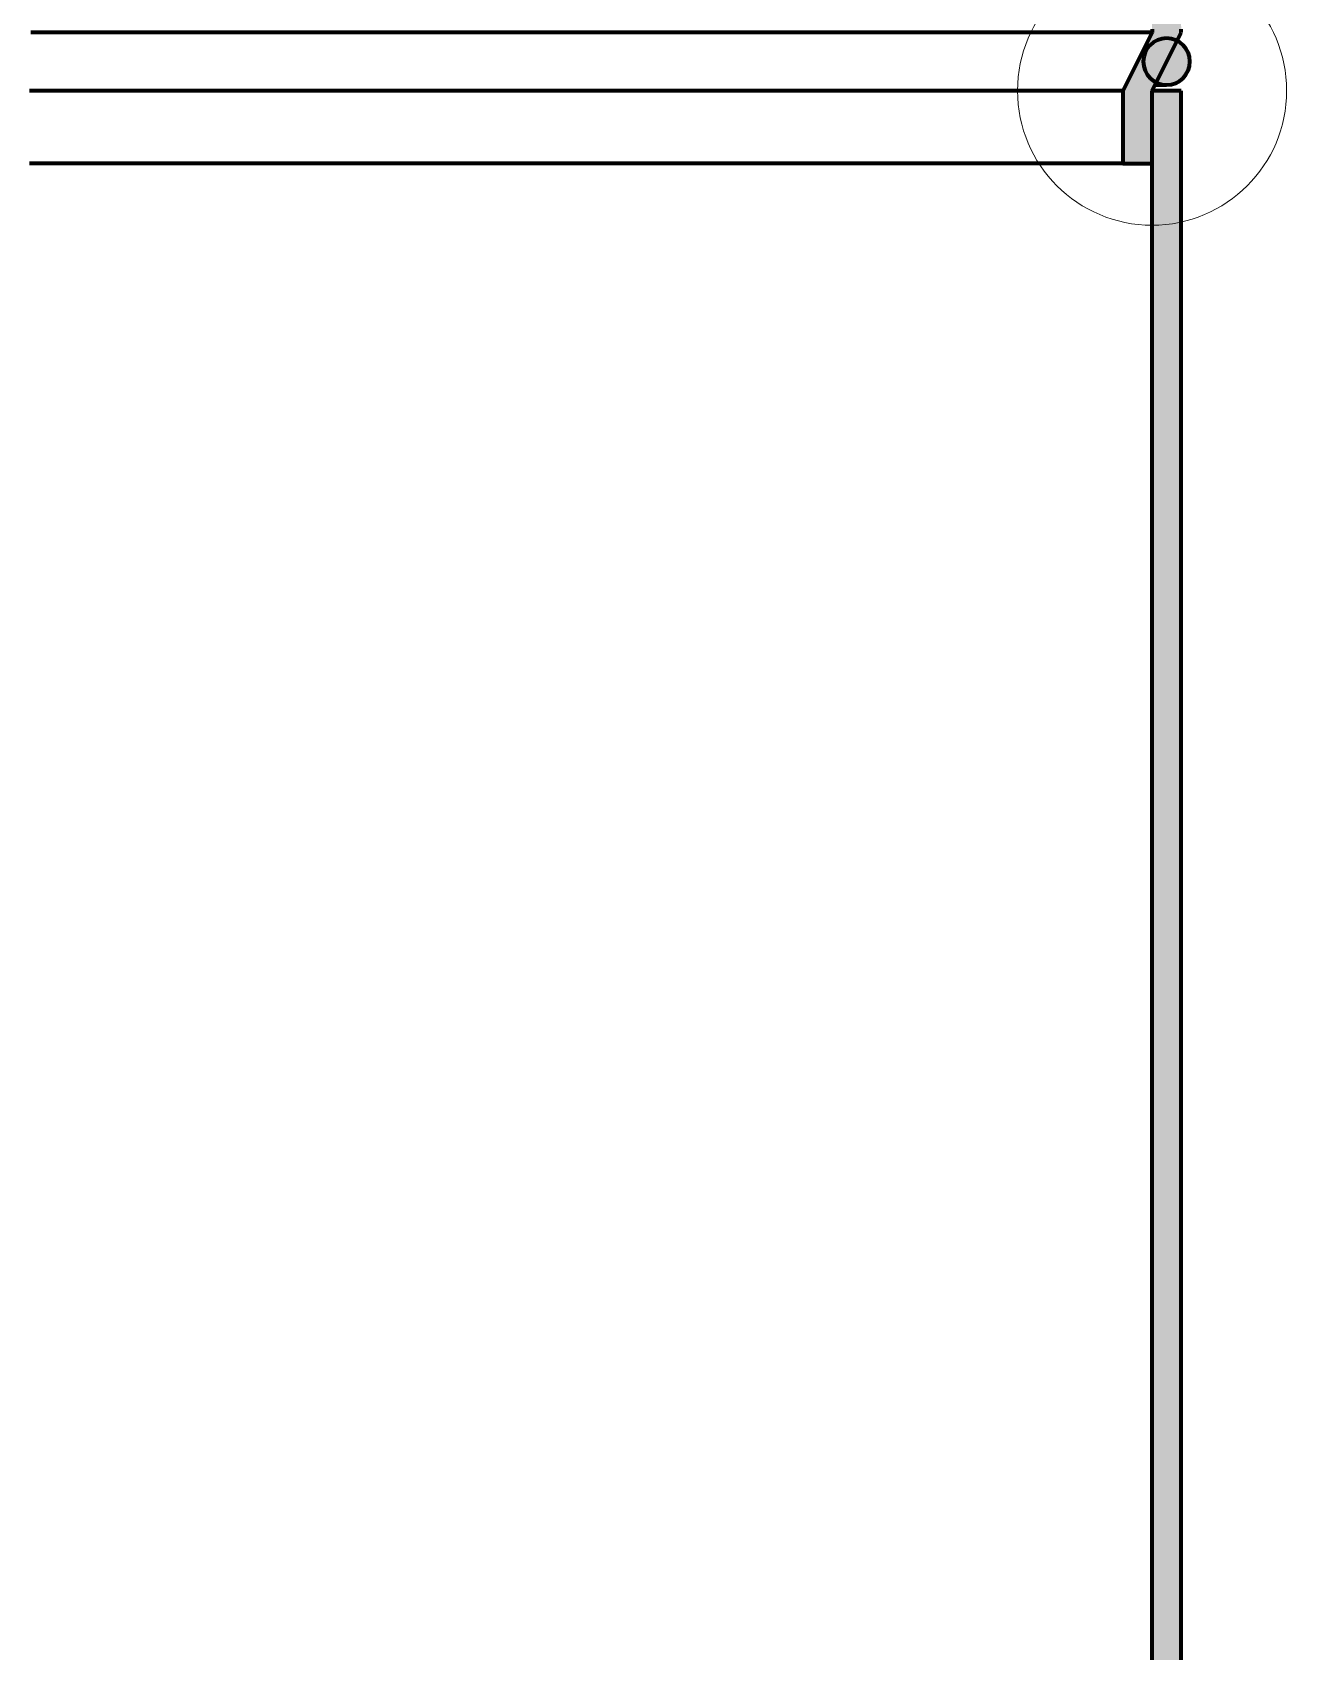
# Model space of a CAD drawing. Header units: millimetres. Extents: x 0 to 1554, y 0 to 420.
# Drawn here: x 243.1 to 283.9, y 280.7 to 333.5 of the extents above; entities that cross this region are included whole.
import ezdxf

# ---------------------------------------------------------------- set-up
doc = ezdxf.new("R2010")
doc.units = ezdxf.units.MM
for name, color, linetype, lineweight in [('01-VISIBLE', 7, 'CONTINUOUS', 70), ('05-RAYADO', 8, 'CONTINUOUS', 18), ('08-FINA', 5, 'CONTINUOUS', 18)]:
    doc.layers.add(name, color=color, linetype=linetype, lineweight=lineweight)

msp = doc.modelspace()

# ---------------------------------------------------------------- hatches: boundary and pattern name
at = {"layer": '05-RAYADO'}
h = msp.add_hatch(color=7, dxfattribs=at)
h.dxf.hatch_style = 1
h.paths.add_polyline_path([(279.55, 331.552), (279.55, 329.177), (278.6, 329.177), (278.6, 331.552), (279.55, 333.452), (279.55, 333.553), (279.549, 333.654), (279.549, 333.755), (279.547, 333.857), (279.546, 333.958), (279.543, 334.059), (279.541, 334.16), (279.537, 334.261), (279.532, 334.362), (279.527, 334.463), (279.52, 334.564), (279.512, 334.665), (279.503, 334.766), (279.492, 334.866), (279.479, 334.967), (279.464, 335.067), (279.449, 335.167), (279.432, 335.267), (279.415, 335.367), (279.398, 335.466), (279.38, 335.566), (279.362, 335.665), (279.343, 335.765), (279.325, 335.864), (279.306, 335.964), (279.286, 336.063), (279.266, 336.162), (279.246, 336.261), (279.225, 336.36), (279.204, 336.459), (279.183, 336.558), (279.16, 336.657), (279.138, 336.756), (279.115, 336.854), (279.091, 336.953), (279.066, 337.051), (279.041, 337.149), (279.015, 337.247), (278.989, 337.344), (278.961, 337.442), (278.933, 337.539), (278.904, 337.636), (278.874, 337.732), (278.843, 337.829), (278.811, 337.925), (278.779, 338.021), (278.746, 338.116), (278.712, 338.212), (278.677, 338.307), (278.642, 338.402), (278.606, 338.496), (278.569, 338.59), (278.532, 338.684), (278.494, 338.778), (278.455, 338.872), (278.415, 338.965), (278.375, 339.058), (278.335, 339.15), (278.294, 339.243), (278.252, 339.335), (278.21, 339.427), (278.168, 339.519), (278.125, 339.611), (278.081, 339.702), (278.037, 339.793), (277.992, 339.884), (277.947, 339.974), (277.902, 340.065), (277.856, 340.155), (277.809, 340.245), (277.762, 340.334), (277.714, 340.424), (277.666, 340.513), (277.617, 340.601), (277.568, 340.69), (277.519, 340.778), (277.469, 340.866), (277.418, 340.953), (277.367, 341.041), (277.315, 341.128), (277.263, 341.214), (277.21, 341.301), (277.157, 341.387), (277.103, 341.473), (277.049, 341.558), (276.994, 341.643), (276.939, 341.728), (276.883, 341.813), (276.827, 341.897), (276.771, 341.981), (276.714, 342.064), (276.656, 342.148), (276.598, 342.231), (276.54, 342.313), (276.481, 342.396), (276.422, 342.478), (276.362, 342.559), (276.302, 342.641), (276.242, 342.722), (276.181, 342.803), (276.12, 342.883), (276.058, 342.964), (275.996, 343.044), (275.934, 343.123), (275.871, 343.203), (275.808, 343.282), (275.744, 343.36), (275.68, 343.439), (275.616, 343.517), (275.551, 343.595), (275.486, 343.672), (275.421, 343.75), (275.355, 343.827), (275.289, 343.903), (275.222, 343.979), (275.156, 344.055), (275.089, 344.131), (275.021, 344.207), (274.953, 344.282), (274.885, 344.357), (274.817, 344.431), (274.748, 344.505), (274.679, 344.579), (274.609, 344.653), (274.54, 344.726), (274.469, 344.799), (274.399, 344.872), (274.328, 344.944), (274.257, 345.016), (274.186, 345.088), (274.114, 345.16), (274.042, 345.231), (273.97, 345.302), (273.898, 345.372), (273.825, 345.443), (273.752, 345.513), (273.679, 345.582), (273.605, 345.652), (273.531, 345.721), (273.457, 345.79), (273.382, 345.858), (273.308, 345.926), (273.233, 345.994), (273.157, 346.062), (273.082, 346.129), (273.006, 346.196), (272.93, 346.263), (272.854, 346.33), (272.777, 346.396), (272.701, 346.462), (272.624, 346.528), (272.546, 346.593), (272.469, 346.658), (272.391, 346.723), (272.313, 346.787), (272.235, 346.852), (272.157, 346.916), (272.078, 346.979), (271.999, 347.043), (271.92, 347.106), (271.841, 347.169), (271.761, 347.231), (271.681, 347.293), (271.601, 347.355), (271.521, 347.417), (271.441, 347.479), (271.36, 347.54), (271.279, 347.601), (271.198, 347.661), (271.117, 347.722), (271.036, 347.782), (270.954, 347.842), (270.872, 347.901), (270.79, 347.96), (270.708, 348.019), (270.626, 348.078), (270.543, 348.137), (270.46, 348.195), (270.377, 348.253), (270.294, 348.311), (270.211, 348.368), (270.127, 348.425), (270.044, 348.482), (269.96, 348.539), (269.876, 348.595), (269.792, 348.651), (269.707, 348.707), (269.623, 348.763), (269.538, 348.818), (269.453, 348.873), (269.368, 348.928), (269.283, 348.982), (269.197, 349.037), (269.112, 349.091), (269.026, 349.145), (268.94, 349.198), (268.854, 349.252), (268.768, 349.305), (268.682, 349.357), (268.595, 349.41), (268.509, 349.462), (268.422, 349.514), (268.335, 349.566), (268.248, 349.618), (268.161, 349.669), (268.074, 349.72), (267.986, 349.771), (267.898, 349.822), (267.811, 349.872), (267.723, 349.922), (267.635, 349.972), (267.546, 350.022), (267.458, 350.071), (267.37, 350.12), (267.281, 350.169), (267.192, 350.218), (267.103, 350.266), (267.015, 350.314), (266.925, 350.362), (266.836, 350.41), (266.747, 350.457), (266.657, 350.505), (266.568, 350.552), (266.478, 350.599), (266.388, 350.645), (266.298, 350.691), (266.208, 350.738), (266.118, 350.783), (266.028, 350.829), (265.937, 350.874), (265.847, 350.92), (265.756, 350.965), (265.665, 351.009), (265.574, 351.054), (265.483, 351.098), (265.392, 351.142), (265.301, 351.186), (265.21, 351.23), (265.118, 351.273), (265.027, 351.316), (264.935, 351.359), (264.843, 351.402), (264.751, 351.444), (264.66, 351.486), (264.568, 351.529), (264.475, 351.57), (264.383, 351.612), (264.291, 351.653), (264.198, 351.695), (264.106, 351.735), (264.013, 351.776), (263.92, 351.817), (263.828, 351.857), (263.735, 351.897), (263.642, 351.937), (263.549, 351.977), (263.455, 352.016), (263.362, 352.055), (263.269, 352.094), (263.175, 352.133), (263.082, 352.172), (262.988, 352.21), (262.894, 352.248), (262.801, 352.286), (262.707, 352.324), (262.613, 352.362), (262.519, 352.399), (262.425, 352.436), (262.33, 352.473), (262.236, 352.51), (262.142, 352.546), (262.047, 352.583), (261.953, 352.619), (261.858, 352.655), (261.763, 352.69), (261.669, 352.726), (261.574, 352.761), (261.479, 352.796), (261.384, 352.831), (261.289, 352.866), (261.194, 352.9), (261.099, 352.935), (261.003, 352.969), (260.908, 353.003), (260.813, 353.036), (260.717, 353.07), (260.621, 353.103), (260.526, 353.136), (260.43, 353.169), (260.334, 353.202), (260.239, 353.234), (260.143, 353.267), (260.047, 353.299), (259.951, 353.331), (259.855, 353.362), (259.758, 353.394), (259.662, 353.425), (259.566, 353.456), (259.47, 353.487), (259.373, 353.518), (259.277, 353.549), (259.18, 353.579), (259.084, 353.609), (258.987, 353.639), (258.89, 353.669), (258.793, 353.699), (258.697, 353.728), (258.6, 353.757), (258.503, 353.786), (258.406, 353.815), (258.309, 353.844), (258.212, 353.872), (258.114, 353.9), (258.017, 353.929), (257.92, 353.956), (257.823, 353.984), (257.725, 354.012), (257.628, 354.039), (257.53, 354.066), (257.433, 354.093), (257.335, 354.12), (257.238, 354.146), (257.14, 354.173), (257.042, 354.199), (256.944, 354.225), (256.847, 354.251), (256.749, 354.277), (256.651, 354.302), (256.553, 354.327), (256.455, 354.353), (256.357, 354.378), (256.259, 354.402), (256.16, 354.427), (256.062, 354.451), (255.964, 354.476), (255.866, 354.5), (255.767, 354.523), (255.669, 354.547), (255.571, 354.571), (255.472, 354.594), (255.374, 354.617), (255.275, 354.64), (255.176, 354.663), (255.078, 354.685), (254.979, 354.708), (254.88, 354.73), (254.782, 354.752), (254.683, 354.774), (254.584, 354.796), (254.485, 354.817), (254.386, 354.839), (254.287, 354.86), (254.188, 354.881), (254.089, 354.902), (253.99, 354.922), (253.891, 354.943), (253.792, 354.963), (253.693, 354.983), (253.594, 355.003), (253.494, 355.023), (253.395, 355.043), (253.296, 355.062), (253.196, 355.081), (253.097, 355.1), (252.998, 355.119), (252.898, 355.138), (252.799, 355.157), (252.699, 355.175), (252.6, 355.193), (252.5, 355.211), (252.4, 355.229), (252.301, 355.247), (252.201, 355.264), (252.101, 355.282), (252.002, 355.299), (251.902, 355.316), (251.802, 355.333), (251.702, 355.349), (251.603, 355.366), (251.503, 355.382), (251.403, 355.398), (251.303, 355.414), (251.203, 355.43), (251.103, 355.446), (251.003, 355.461), (250.903, 355.477), (250.803, 355.492), (250.703, 355.507), (250.603, 355.522), (250.503, 355.536), (250.402, 355.551), (250.302, 355.565), (250.202, 355.579), (250.102, 355.593), (250.002, 355.607), (249.901, 355.621), (249.801, 355.634), (249.701, 355.648), (249.6, 355.661), (249.5, 355.674), (249.5, 356.628), (249.604, 356.615), (249.708, 356.602), (249.812, 356.588), (249.916, 356.575), (250.02, 356.562), (250.124, 356.548), (250.228, 356.535), (250.332, 356.522), (250.436, 356.508), (250.54, 356.495), (250.644, 356.481), (250.748, 356.467), (250.852, 356.454), (250.956, 356.44), (251.06, 356.426), (251.164, 356.412), (251.268, 356.398), (251.372, 356.384), (251.476, 356.37), (251.58, 356.356), (251.683, 356.341), (251.787, 356.326), (251.891, 356.311), (251.995, 356.295), (252.098, 356.279), (252.202, 356.261), (252.305, 356.242), (252.407, 356.22), (252.508, 356.192), (252.609, 356.161), (252.71, 356.133), (252.812, 356.109), (252.914, 356.085), (253.016, 356.063), (253.119, 356.041), (253.221, 356.019), (253.324, 355.998), (253.427, 355.977), (253.53, 355.956), (253.632, 355.935), (253.735, 355.914), (253.838, 355.893), (253.941, 355.872), (254.043, 355.851), (254.146, 355.83), (254.249, 355.809), (254.352, 355.788), (254.454, 355.767), (254.557, 355.746), (254.66, 355.725), (254.763, 355.704), (254.865, 355.683), (254.968, 355.661), (255.071, 355.64), (255.173, 355.618), (255.276, 355.596), (255.378, 355.574), (255.481, 355.552), (255.583, 355.53), (255.686, 355.507), (255.788, 355.484), (255.89, 355.461), (255.993, 355.438), (256.095, 355.414), (256.197, 355.39), (256.299, 355.366), (256.401, 355.342), (256.503, 355.317), (256.605, 355.292), (256.706, 355.267), (256.808, 355.241), (256.91, 355.215), (257.011, 355.189), (257.113, 355.162), (257.214, 355.135), (257.315, 355.108), (257.417, 355.08), (257.518, 355.053), (257.619, 355.025), (257.72, 354.996), (257.821, 354.967), (257.921, 354.938), (258.022, 354.909), (258.123, 354.88), (258.223, 354.85), (258.324, 354.82), (258.424, 354.79), (258.525, 354.76), (258.625, 354.729), (258.725, 354.698), (258.825, 354.667), (258.926, 354.636), (259.026, 354.605), (259.126, 354.574), (259.226, 354.543), (259.326, 354.511), (259.426, 354.479), (259.526, 354.447), (259.626, 354.415), (259.725, 354.383), (259.825, 354.351), (259.925, 354.319), (260.025, 354.286), (260.124, 354.253), (260.224, 354.22), (260.323, 354.187), (260.423, 354.154), (260.522, 354.12), (260.622, 354.087), (260.721, 354.053), (260.82, 354.019), (260.919, 353.985), (261.018, 353.95), (261.117, 353.916), (261.216, 353.881), (261.315, 353.846), (261.414, 353.811), (261.513, 353.776), (261.611, 353.74), (261.71, 353.704), (261.808, 353.668), (261.907, 353.632), (262.005, 353.595), (262.103, 353.558), (262.201, 353.521), (262.299, 353.484), (262.397, 353.447), (262.495, 353.409), (262.593, 353.371), (262.69, 353.333), (262.788, 353.294), (262.886, 353.256), (262.983, 353.217), (263.08, 353.178), (263.177, 353.138), (263.275, 353.099), (263.372, 353.059), (263.468, 353.019), (263.565, 352.978), (263.662, 352.938), (263.759, 352.897), (263.855, 352.856), (263.952, 352.815), (264.048, 352.774), (264.144, 352.732), (264.24, 352.69), (264.336, 352.648), (264.432, 352.606), (264.528, 352.563), (264.624, 352.52), (264.72, 352.477), (264.815, 352.434), (264.911, 352.391), (265.006, 352.347), (265.101, 352.303), (265.196, 352.259), (265.291, 352.215), (265.386, 352.17), (265.481, 352.125), (265.576, 352.08), (265.671, 352.035), (265.765, 351.99), (265.859, 351.944), (265.954, 351.898), (266.048, 351.852), (266.142, 351.806), (266.236, 351.759), (266.33, 351.712), (266.423, 351.665), (266.517, 351.618), (266.611, 351.57), (266.704, 351.522), (266.797, 351.474), (266.89, 351.426), (266.983, 351.378), (267.076, 351.329), (267.169, 351.28), (267.261, 351.23), (267.354, 351.181), (267.446, 351.131), (267.538, 351.081), (267.63, 351.031), (267.722, 350.98), (267.814, 350.93), (267.906, 350.879), (267.997, 350.827), (268.088, 350.776), (268.18, 350.724), (268.271, 350.672), (268.362, 350.62), (268.452, 350.567), (268.543, 350.514), (268.633, 350.461), (268.724, 350.408), (268.814, 350.355), (268.904, 350.301), (268.994, 350.247), (269.083, 350.192), (269.173, 350.138), (269.262, 350.083), (269.352, 350.028), (269.441, 349.972), (269.53, 349.917), (269.618, 349.861), (269.707, 349.805), (269.795, 349.748), (269.884, 349.692), (269.972, 349.635), (270.06, 349.578), (270.147, 349.52), (270.235, 349.462), (270.322, 349.404), (270.409, 349.346), (270.496, 349.288), (270.583, 349.229), (270.67, 349.17), (270.756, 349.11), (270.843, 349.051), (270.929, 348.991), (271.015, 348.931), (271.1, 348.87), (271.186, 348.809), (271.271, 348.748), (271.356, 348.687), (271.441, 348.626), (271.526, 348.564), (271.61, 348.502), (271.695, 348.439), (271.779, 348.377), (271.863, 348.314), (271.946, 348.25), (272.03, 348.187), (272.113, 348.123), (272.196, 348.059), (272.279, 347.995), (272.361, 347.93), (272.444, 347.865), (272.526, 347.8), (272.608, 347.734), (272.689, 347.668), (272.771, 347.602), (272.852, 347.536), (272.933, 347.469), (273.014, 347.402), (273.094, 347.335), (273.174, 347.268), (273.254, 347.2), (273.334, 347.132), (273.413, 347.063), (273.493, 346.994), (273.572, 346.925), (273.65, 346.856), (273.729, 346.786), (273.807, 346.717), (273.885, 346.646), (273.962, 346.576), (274.04, 346.505), (274.117, 346.434), (274.194, 346.362), (274.27, 346.291), (274.346, 346.219), (274.422, 346.146), (274.498, 346.074), (274.573, 346.001), (274.648, 345.928), (274.723, 345.854), (274.798, 345.78), (274.872, 345.706), (274.946, 345.632), (275.019, 345.557), (275.092, 345.482), (275.165, 345.406), (275.238, 345.331), (275.31, 345.255), (275.382, 345.178), (275.454, 345.102), (275.525, 345.025), (275.596, 344.948), (275.667, 344.87), (275.737, 344.792), (275.807, 344.714), (275.876, 344.636), (275.945, 344.557), (276.014, 344.478), (276.083, 344.398), (276.151, 344.319), (276.219, 344.239), (276.286, 344.158), (276.353, 344.078), (276.42, 343.997), (276.486, 343.915), (276.552, 343.834), (276.617, 343.752), (276.683, 343.67), (276.747, 343.587), (276.812, 343.504), (276.875, 343.421), (276.939, 343.338), (277.002, 343.254), (277.065, 343.17), (277.127, 343.085), (277.189, 343.001), (277.25, 342.915), (277.311, 342.83), (277.372, 342.745), (277.432, 342.659), (277.491, 342.572), (277.55, 342.486), (277.609, 342.399), (277.667, 342.312), (277.725, 342.224), (277.783, 342.136), (277.839, 342.048), (277.896, 341.96), (277.952, 341.871), (278.007, 341.782), (278.062, 341.693), (278.117, 341.603), (278.171, 341.513), (278.224, 341.423), (278.277, 341.332), (278.329, 341.242), (278.381, 341.15), (278.433, 341.059), (278.484, 340.967), (278.534, 340.875), (278.584, 340.783), (278.633, 340.691), (278.682, 340.598), (278.73, 340.505), (278.778, 340.411), (278.825, 340.317), (278.871, 340.223), (278.917, 340.129), (278.963, 340.035), (279.008, 339.94), (279.052, 339.845), (279.095, 339.749), (279.139, 339.654), (279.181, 339.558), (279.223, 339.462), (279.264, 339.365), (279.305, 339.269), (279.345, 339.172), (279.385, 339.075), (279.423, 338.977), (279.462, 338.88), (279.499, 338.782), (279.536, 338.684), (279.573, 338.585), (279.608, 338.487), (279.643, 338.388), (279.678, 338.289), (279.712, 338.189), (279.745, 338.09), (279.777, 337.99), (279.809, 337.89), (279.84, 337.79), (279.87, 337.69), (279.9, 337.589), (279.929, 337.488), (279.958, 337.387), (279.985, 337.286), (280.012, 337.185), (280.039, 337.083), (280.064, 336.982), (280.089, 336.88), (280.113, 336.778), (280.137, 336.676), (280.159, 336.573), (280.182, 336.471), (280.203, 336.368), (280.224, 336.265), (280.243, 336.162), (280.263, 336.059), (280.281, 335.956), (280.299, 335.853), (280.316, 335.749), (280.332, 335.646), (280.348, 335.542), (280.363, 335.438), (280.377, 335.334), (280.39, 335.23), (280.403, 335.126), (280.414, 335.022), (280.425, 334.917), (280.436, 334.813), (280.445, 334.709), (280.454, 334.604), (280.462, 334.5), (280.469, 334.395), (280.476, 334.29), (280.481, 334.186), (280.486, 334.081), (280.491, 333.976), (280.494, 333.871), (280.497, 333.766), (280.498, 333.662), (280.5, 333.557), (280.5, 333.452)])
h = msp.add_hatch(color=7, dxfattribs=at)
h.dxf.hatch_style = 1
h.paths.add_polyline_path([(280.785, 332.502), (280.784, 332.462), (280.781, 332.422), (280.775, 332.382), (280.768, 332.342), (280.759, 332.303), (280.747, 332.265), (280.734, 332.227), (280.718, 332.19), (280.701, 332.154), (280.682, 332.119), (280.66, 332.085), (280.637, 332.052), (280.613, 332.02), (280.587, 331.99), (280.559, 331.961), (280.53, 331.933), (280.499, 331.908), (280.467, 331.883), (280.434, 331.861), (280.399, 331.84), (280.364, 331.821), (280.327, 331.805), (280.29, 331.79), (280.252, 331.777), (280.214, 331.766), (280.174, 331.757), (280.135, 331.75), (280.095, 331.745), (280.055, 331.742), (280.015, 331.742), (279.975, 331.743), (279.935, 331.747), (279.895, 331.753), (279.856, 331.761), (279.817, 331.771), (279.779, 331.783), (279.741, 331.797), (279.704, 331.813), (279.668, 331.831), (279.633, 331.85), (279.6, 331.872), (279.567, 331.895), (279.536, 331.92), (279.506, 331.947), (279.477, 331.975), (279.45, 332.005), (279.425, 332.036), (279.401, 332.068), (279.379, 332.102), (279.359, 332.136), (279.34, 332.172), (279.324, 332.209), (279.309, 332.246), (279.297, 332.284), (279.286, 332.323), (279.278, 332.362), (279.272, 332.402), (279.267, 332.442), (279.265, 332.482), (279.265, 332.522), (279.267, 332.562), (279.272, 332.602), (279.278, 332.641), (279.286, 332.681), (279.297, 332.719), (279.309, 332.758), (279.324, 332.795), (279.34, 332.832), (279.359, 332.867), (279.379, 332.902), (279.401, 332.935), (279.425, 332.968), (279.45, 332.999), (279.477, 333.028), (279.506, 333.057), (279.536, 333.083), (279.567, 333.108), (279.6, 333.132), (279.633, 333.153), (279.668, 333.173), (279.704, 333.191), (279.741, 333.207), (279.779, 333.221), (279.817, 333.233), (279.856, 333.243), (279.895, 333.251), (279.935, 333.256), (279.975, 333.26), (280.015, 333.262), (280.055, 333.261), (280.095, 333.259), (280.135, 333.254), (280.174, 333.247), (280.214, 333.238), (280.252, 333.227), (280.29, 333.214), (280.327, 333.199), (280.364, 333.182), (280.399, 333.163), (280.434, 333.143), (280.467, 333.12), (280.499, 333.096), (280.53, 333.07), (280.559, 333.043), (280.587, 333.014), (280.613, 332.983), (280.637, 332.952), (280.66, 332.919), (280.682, 332.885), (280.701, 332.849), (280.718, 332.813), (280.734, 332.776), (280.747, 332.739), (280.759, 332.7), (280.768, 332.661), (280.775, 332.622), (280.781, 332.582), (280.784, 332.542)])
h = msp.add_hatch(color=7, dxfattribs=at)
h.dxf.hatch_style = 1
h.paths.add_polyline_path([(279.55, 331.552), (280.5, 331.552), (280.5, 151.552), (279.55, 151.552)])

# ---------------------------------------------------------------- linework, layer by layer
at = {"layer": '01-VISIBLE'}
for p, q in [((279.55, 333.452), (278.6, 331.552)), ((279.55, 331.552), (280.5, 333.452)), ((278.6, 331.552), (278.6, 329.177)), ((280.5, 331.552), (279.55, 331.552)), ((279.55, 151.552), (279.55, 331.552)), ((279.55, 329.177), (279.55, 331.552)), ((280.5, 151.552), (280.5, 331.552)), ((278.6, 329.177), (279.55, 329.177))]:
    msp.add_line(p, q, dxfattribs=at)
for points in [[(279.55, 333.452), (279.36, 333.452), (279.169, 333.452), (278.979, 333.452), (278.789, 333.452), (278.599, 333.452), (278.409, 333.452), (278.218, 333.452), (278.028, 333.452), (277.838, 333.452), (277.647, 333.452), (277.457, 333.452), (277.267, 333.452), (277.077, 333.452), (276.887, 333.452), (276.696, 333.452), (276.506, 333.452), (276.316, 333.452), (276.125, 333.452), (275.935, 333.452), (275.745, 333.452), (275.555, 333.452), (275.365, 333.452), (275.174, 333.452), (274.984, 333.452), (274.794, 333.452), (274.603, 333.452), (274.413, 333.452), (274.223, 333.452), (274.033, 333.452), (273.842, 333.452), (273.652, 333.452), (273.462, 333.452), (273.272, 333.452), (273.082, 333.452), (272.891, 333.452), (272.701, 333.452), (272.511, 333.452), (272.32, 333.452), (272.13, 333.452), (271.94, 333.452), (271.75, 333.452), (271.56, 333.452), (271.369, 333.452), (271.179, 333.452), (270.989, 333.452), (270.798, 333.452), (270.608, 333.452), (270.418, 333.452), (270.228, 333.452), (270.038, 333.452), (269.847, 333.452), (269.657, 333.452), (269.467, 333.452), (269.276, 333.452), (269.086, 333.452), (268.896, 333.452), (268.706, 333.452), (268.515, 333.452), (268.325, 333.452), (268.135, 333.452), (267.945, 333.452), (267.755, 333.452), (267.564, 333.452), (267.374, 333.452), (267.184, 333.452), (266.993, 333.452), (266.803, 333.452), (266.613, 333.452), (266.423, 333.452), (266.233, 333.452), (266.042, 333.452), (265.852, 333.452), (265.662, 333.452), (265.471, 333.452), (265.281, 333.452), (265.091, 333.452), (264.901, 333.452), (264.711, 333.452), (264.52, 333.452), (264.33, 333.452), (264.14, 333.452), (263.95, 333.452), (263.759, 333.452), (263.569, 333.452), (263.379, 333.452), (263.188, 333.452), (262.998, 333.452), (262.808, 333.452), (262.618, 333.452), (262.428, 333.452), (262.237, 333.452), (262.047, 333.452), (261.857, 333.452), (261.666, 333.452), (261.476, 333.452), (261.286, 333.452), (261.096, 333.452), (260.906, 333.452), (260.715, 333.452), (260.525, 333.452), (260.335, 333.452), (260.144, 333.452), (259.954, 333.452), (259.764, 333.452), (259.574, 333.452), (259.383, 333.452), (259.193, 333.452), (259.003, 333.452), (258.813, 333.452), (258.623, 333.452), (258.432, 333.452), (258.242, 333.452), (258.052, 333.452), (257.861, 333.452), (257.671, 333.452), (257.481, 333.452), (257.291, 333.452), (257.101, 333.452), (256.91, 333.452), (256.72, 333.452), (256.53, 333.452), (256.339, 333.452), (256.149, 333.452), (255.959, 333.452), (255.769, 333.452), (255.578, 333.452), (255.388, 333.452), (255.198, 333.452), (255.008, 333.452), (254.817, 333.452), (254.627, 333.452), (254.437, 333.452), (254.247, 333.452), (254.056, 333.452), (253.866, 333.452), (253.676, 333.452), (253.486, 333.452), (253.295, 333.452), (253.105, 333.452), (252.915, 333.452), (252.725, 333.452), (252.535, 333.452), (252.344, 333.452), (252.154, 333.452), (251.964, 333.452), (251.773, 333.452), (251.583, 333.452), (251.393, 333.452), (251.203, 333.452), (251.012, 333.452), (250.822, 333.452), (250.632, 333.452), (250.442, 333.452), (250.251, 333.452), (250.061, 333.452), (249.871, 333.452), (249.681, 333.452), (249.49, 333.452), (249.3, 333.452), (249.11, 333.452), (248.92, 333.452), (248.73, 333.452), (248.539, 333.452), (248.349, 333.452), (248.159, 333.452), (247.968, 333.452), (247.778, 333.452), (247.588, 333.452), (247.398, 333.452), (247.207, 333.452), (247.017, 333.452), (246.827, 333.452), (246.637, 333.452), (246.446, 333.452), (246.256, 333.452), (246.066, 333.452), (245.876, 333.452), (245.685, 333.452), (245.495, 333.452), (245.305, 333.452), (245.115, 333.452), (244.924, 333.452), (244.734, 333.452), (244.544, 333.452), (244.354, 333.452), (244.163, 333.452), (243.973, 333.452), (243.783, 333.452), (243.593, 333.452), (243.402, 333.452), (243.212, 333.452), (243.022, 333.452)], [(279.55, 333.553), (279.55, 333.452)], [(280.5, 333.452), (280.5, 333.557)], [(278.6, 331.552), (278.414, 331.552), (278.229, 331.552), (278.043, 331.552), (277.858, 331.552), (277.673, 331.552), (277.487, 331.552), (277.301, 331.552), (277.116, 331.552), (276.93, 331.552), (276.745, 331.552), (276.56, 331.552), (276.374, 331.552), (276.188, 331.552), (276.003, 331.552), (275.817, 331.552), (275.632, 331.552), (275.447, 331.552), (275.261, 331.552), (275.075, 331.552), (274.89, 331.552), (274.704, 331.552), (274.519, 331.552), (274.334, 331.552), (274.148, 331.552), (273.962, 331.552), (273.777, 331.552), (273.591, 331.552), (273.406, 331.552), (273.221, 331.552), (273.035, 331.552), (272.849, 331.552), (272.664, 331.552), (272.478, 331.552), (272.293, 331.552), (272.108, 331.552), (271.922, 331.552), (271.736, 331.552), (271.551, 331.552), (271.365, 331.552), (271.18, 331.552), (270.995, 331.552), (270.809, 331.552), (270.623, 331.552), (270.438, 331.552), (270.252, 331.552), (270.067, 331.552), (269.882, 331.552), (269.696, 331.552), (269.51, 331.552), (269.325, 331.552), (269.139, 331.552), (268.954, 331.552), (268.769, 331.552), (268.583, 331.552), (268.397, 331.552), (268.212, 331.552), (268.026, 331.552), (267.841, 331.552), (267.656, 331.552), (267.47, 331.552), (267.284, 331.552), (267.099, 331.552), (266.913, 331.552), (266.728, 331.552), (266.543, 331.552), (266.357, 331.552), (266.171, 331.552), (265.986, 331.552), (265.8, 331.552), (265.615, 331.552), (265.43, 331.552), (265.244, 331.552), (265.058, 331.552), (264.873, 331.552), (264.688, 331.552), (264.502, 331.552), (264.317, 331.552), (264.131, 331.552), (263.945, 331.552), (263.76, 331.552), (263.575, 331.552), (263.389, 331.552), (263.204, 331.552), (263.018, 331.552), (262.832, 331.552), (262.647, 331.552), (262.462, 331.552), (262.276, 331.552), (262.091, 331.552), (261.905, 331.552), (261.719, 331.552), (261.534, 331.552), (261.349, 331.552), (261.163, 331.552), (260.978, 331.552), (260.792, 331.552), (260.606, 331.552), (260.421, 331.552), (260.236, 331.552), (260.05, 331.552), (259.865, 331.552), (259.679, 331.552), (259.493, 331.552), (259.308, 331.552), (259.123, 331.552), (258.937, 331.552), (258.752, 331.552), (258.566, 331.552), (258.38, 331.552), (258.195, 331.552), (258.01, 331.552), (257.824, 331.552), (257.639, 331.552), (257.453, 331.552), (257.267, 331.552), (257.082, 331.552), (256.897, 331.552), (256.711, 331.552), (256.526, 331.552), (256.34, 331.552), (256.154, 331.552), (255.969, 331.552), (255.784, 331.552), (255.598, 331.552), (255.412, 331.552), (255.227, 331.552), (255.042, 331.552), (254.856, 331.552), (254.671, 331.552), (254.485, 331.552), (254.299, 331.552), (254.114, 331.552), (253.928, 331.552), (253.743, 331.552), (253.558, 331.552), (253.372, 331.552), (253.186, 331.552), (253.001, 331.552), (252.815, 331.552), (252.63, 331.552), (252.445, 331.552), (252.259, 331.552), (252.073, 331.552), (251.888, 331.552), (251.702, 331.552), (251.517, 331.552), (251.332, 331.552), (251.146, 331.552), (250.96, 331.552), (250.775, 331.552), (250.589, 331.552), (250.404, 331.552), (250.219, 331.552), (250.033, 331.552), (249.847, 331.552), (249.662, 331.552), (249.476, 331.552), (249.291, 331.552), (249.105, 331.552), (248.92, 331.552), (248.734, 331.552), (248.549, 331.552), (248.363, 331.552), (248.178, 331.552), (247.992, 331.552), (247.807, 331.552), (247.621, 331.552), (247.436, 331.552), (247.25, 331.552), (247.065, 331.552), (246.879, 331.552), (246.694, 331.552), (246.508, 331.552), (246.323, 331.552), (246.137, 331.552), (245.952, 331.552), (245.766, 331.552), (245.581, 331.552), (245.395, 331.552), (245.21, 331.552), (245.024, 331.552), (244.839, 331.552), (244.653, 331.552), (244.468, 331.552), (244.282, 331.552), (244.097, 331.552), (243.911, 331.552), (243.726, 331.552), (243.54, 331.552), (243.355, 331.552), (243.169, 331.552), (242.984, 331.552)], [(279.645, 331.742), (279.708, 331.742), (279.772, 331.742), (279.835, 331.742), (279.898, 331.742), (279.962, 331.742), (280.025, 331.742)], [(278.6, 329.177), (278.414, 329.177), (278.229, 329.177), (278.043, 329.177), (277.858, 329.177), (277.673, 329.177), (277.487, 329.177), (277.301, 329.177), (277.116, 329.177), (276.93, 329.177), (276.745, 329.177), (276.56, 329.177), (276.374, 329.177), (276.188, 329.177), (276.003, 329.177), (275.817, 329.177), (275.632, 329.177), (275.447, 329.177), (275.261, 329.177), (275.075, 329.177), (274.89, 329.177), (274.704, 329.177), (274.519, 329.177), (274.334, 329.177), (274.148, 329.177), (273.962, 329.177), (273.777, 329.177), (273.591, 329.177), (273.406, 329.177), (273.221, 329.177), (273.035, 329.177), (272.849, 329.177), (272.664, 329.177), (272.478, 329.177), (272.293, 329.177), (272.108, 329.177), (271.922, 329.177), (271.736, 329.177), (271.551, 329.177), (271.365, 329.177), (271.18, 329.177), (270.995, 329.177), (270.809, 329.177), (270.623, 329.177), (270.438, 329.177), (270.252, 329.177), (270.067, 329.177), (269.882, 329.177), (269.696, 329.177), (269.51, 329.177), (269.325, 329.177), (269.139, 329.177), (268.954, 329.177), (268.769, 329.177), (268.583, 329.177), (268.397, 329.177), (268.212, 329.177), (268.026, 329.177), (267.841, 329.177), (267.656, 329.177), (267.47, 329.177), (267.284, 329.177), (267.099, 329.177), (266.913, 329.177), (266.728, 329.177), (266.543, 329.177), (266.357, 329.177), (266.171, 329.177), (265.986, 329.177), (265.8, 329.177), (265.615, 329.177), (265.43, 329.177), (265.244, 329.177), (265.058, 329.177), (264.873, 329.177), (264.688, 329.177), (264.502, 329.177), (264.317, 329.177), (264.131, 329.177), (263.945, 329.177), (263.76, 329.177), (263.575, 329.177), (263.389, 329.177), (263.204, 329.177), (263.018, 329.177), (262.832, 329.177), (262.647, 329.177), (262.462, 329.177), (262.276, 329.177), (262.091, 329.177), (261.905, 329.177), (261.719, 329.177), (261.534, 329.177), (261.349, 329.177), (261.163, 329.177), (260.978, 329.177), (260.792, 329.177), (260.606, 329.177), (260.421, 329.177), (260.236, 329.177), (260.05, 329.177), (259.865, 329.177), (259.679, 329.177), (259.493, 329.177), (259.308, 329.177), (259.123, 329.177), (258.937, 329.177), (258.752, 329.177), (258.566, 329.177), (258.38, 329.177), (258.195, 329.177), (258.01, 329.177), (257.824, 329.177), (257.639, 329.177), (257.453, 329.177), (257.267, 329.177), (257.082, 329.177), (256.897, 329.177), (256.711, 329.177), (256.526, 329.177), (256.34, 329.177), (256.154, 329.177), (255.969, 329.177), (255.784, 329.177), (255.598, 329.177), (255.412, 329.177), (255.227, 329.177), (255.042, 329.177), (254.856, 329.177), (254.671, 329.177), (254.485, 329.177), (254.299, 329.177), (254.114, 329.177), (253.928, 329.177), (253.743, 329.177), (253.558, 329.177), (253.372, 329.177), (253.186, 329.177), (253.001, 329.177), (252.815, 329.177), (252.63, 329.177), (252.445, 329.177), (252.259, 329.177), (252.073, 329.177), (251.888, 329.177), (251.702, 329.177), (251.517, 329.177), (251.332, 329.177), (251.146, 329.177), (250.96, 329.177), (250.775, 329.177), (250.589, 329.177), (250.404, 329.177), (250.219, 329.177), (250.033, 329.177), (249.847, 329.177), (249.662, 329.177), (249.476, 329.177), (249.291, 329.177), (249.105, 329.177), (248.92, 329.177), (248.734, 329.177), (248.549, 329.177), (248.363, 329.177), (248.178, 329.177), (247.992, 329.177), (247.807, 329.177), (247.621, 329.177), (247.436, 329.177), (247.25, 329.177), (247.065, 329.177), (246.879, 329.177), (246.694, 329.177), (246.508, 329.177), (246.323, 329.177), (246.137, 329.177), (245.952, 329.177), (245.766, 329.177), (245.581, 329.177), (245.395, 329.177), (245.21, 329.177), (245.024, 329.177), (244.839, 329.177), (244.653, 329.177), (244.468, 329.177), (244.282, 329.177), (244.097, 329.177), (243.911, 329.177), (243.726, 329.177), (243.54, 329.177), (243.355, 329.177), (243.169, 329.177), (242.984, 329.177)]]:
    msp.add_lwpolyline(points, dxfattribs=at)
for start, end in [(90, -90), (0, 90), (-90, 0)]:
    msp.add_arc((280.025, 332.502), 0.76, start, end, dxfattribs=at)
at = {"layer": '08-FINA'}
msp.add_circle((279.55, 331.552), 4.383, dxfattribs=at)

doc.saveas('drawing.dxf')
